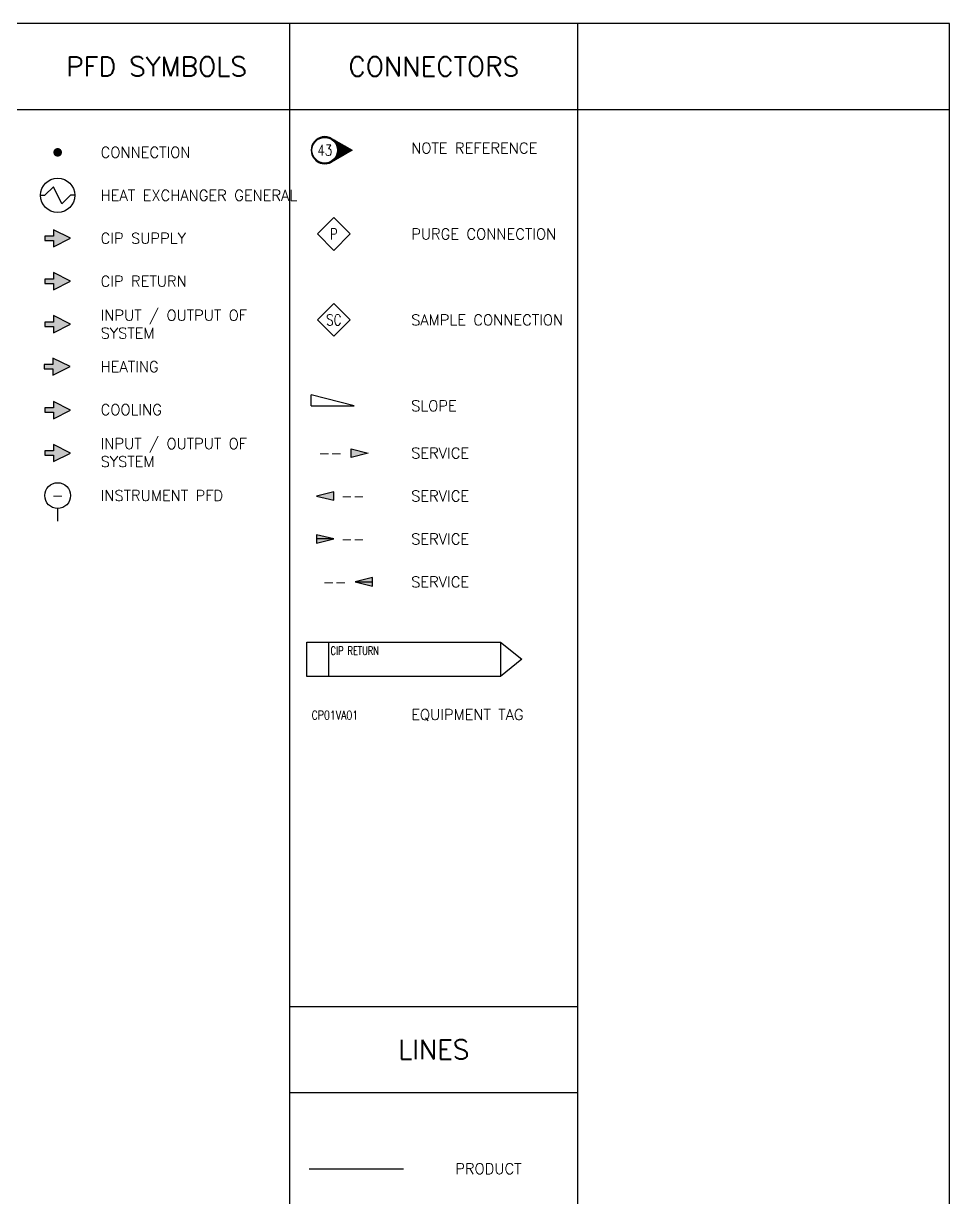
# Model space of a CAD drawing. Header units: millimetres. Extents: x -2 to 784, y -5 to 536.
# Drawn here: x 569.1 to 784.5, y 262.2 to 535.5 of the extents above; entities that cross this region are included whole.
import ezdxf
from ezdxf.enums import TextEntityAlignment as Align

# ---------------------------------------------------------------- set-up
doc = ezdxf.new("R2010")
doc.units = ezdxf.units.MM
doc.header["$MEASUREMENT"] = 0
for name, color, linetype in [('AMI_Product', 90, 'Continuous'), ('AMI_TAG', 7, 'Continuous'), ('TEXT', 7, 'Continuous'), ('TEXT5', 1, 'Continuous'), ('VALVE', 1, 'Continuous')]:
    doc.layers.add(name, color=color, linetype=linetype)
doc.layers.add('MV', color=7, linetype='Continuous', plot=False)
doc.styles.add('AMI Standard', font='romans.shx')
doc.styles.add('SIMPLEX', font='SIMPLEX', dxfattribs={"height": 0.2})

# ---------------------------------------------------------------- blocks, each defined once
blk = doc.blocks.new('*U181')
at = {"color": 0, "linetype": 'ByBlock', "lineweight": -2}
for p, q in [((-4, 0), (-3, 0)), ((-3, 0), (-1, 2)), ((1, -2), (-1, 2)), ((3, 0), (1, -2)), ((4, 0), (3, 0))]:
    blk.add_line(p, q, dxfattribs=at)
blk.add_circle((0, 0), 4, dxfattribs=at)
blk = doc.blocks.new('AMI_PFD_Valve')
at = {"layer": 'VALVE', "const_width": 1}
blk.add_lwpolyline([(-0.5, 0, 1), (0.5, 0, 1)], format="xyb", close=True, dxfattribs=at)
blk = doc.blocks.new('AMI_PFD_CIPS')
h = blk.add_hatch(color=211)
h.dxf.hatch_style = 1
h.paths.add_polyline_path([(-1, -2), (3, 0), (-1, 2), (-1, 0.5), (-3, 0.5), (-3, -0.5), (-1, -0.5)])
blk.add_lwpolyline([(-1, -2), (3, 0), (-1, 2), (-1, 0.5), (-3, 0.5), (-3, -0.5), (-1, -0.5), (-1, -2)])
blk = doc.blocks.new('AMI_PFD_CIPR')
h = blk.add_hatch(color=202)
h.dxf.hatch_style = 1
h.paths.add_polyline_path([(-1, -2), (3, 0), (-1, 2), (-1, 0.5), (-3, 0.5), (-3, -0.5), (-1, -0.5)])
blk.add_lwpolyline([(-1, -2), (3, 0), (-1, 2), (-1, 0.5), (-3, 0.5), (-3, -0.5), (-1, -0.5), (-1, -2)])
blk = doc.blocks.new('*U185')
h = blk.add_hatch(color=0)
h.dxf.hatch_style = 1
h.paths.add_polyline_path([(-1, -2), (3, 0), (-1, 2), (-1, 0.5), (-3, 0.5), (-3, -0.5), (-1, -0.5)])
blk.add_lwpolyline([(-1, -2), (3, 0), (-1, 2), (-1, 0.5), (-3, 0.5), (-3, -0.5), (-1, -0.5), (-1, -2)])
blk = doc.blocks.new('AMI_SERVICECONNECTORRIGHTLEFT')
h = blk.add_hatch(color=256)
h.dxf.hatch_style = 1
h.paths.add_polyline_path([(-4, 1), (0, 0), (-4, -1)])
blk.add_lwpolyline([(-4, 1), (0, 0), (-4, -1), (-4, 1)])
at = {"style": 'AMI Standard'}
blk.add_attdef('SERVICE', text='', height=2.5, dxfattribs=at).set_placement((-6, 0), align=Align.MIDDLE_RIGHT)
blk = doc.blocks.new('AMI_SERVICECONNECTORRIGHTRIGHT')
h = blk.add_hatch(color=256)
h.dxf.hatch_style = 1
h.paths.add_polyline_path([(0, -1), (4, 0), (0, 1)])
for p, q in [((4, 0), (0, 1)), ((0, 1), (0, -1)), ((4, 0), (0, 0)), ((0, -1), (4, 0))]:
    blk.add_line(p, q)
at = {"style": 'AMI Standard'}
blk.add_attdef('SERVICE', text='', height=2.5, dxfattribs=at).set_placement((5.64, 0), align=Align.MIDDLE_LEFT)
blk = doc.blocks.new('AMI_SERVICECONNECTORLEFTRIGHT')
h = blk.add_hatch(color=256)
h.dxf.hatch_style = 1
h.paths.add_polyline_path([(4, 1), (0, 0), (4, -1)])
for p, q in [((4, 1), (0, 0)), ((0, 0), (4, -1)), ((4, -1), (4, 1))]:
    blk.add_line(p, q)
at = {"style": 'AMI Standard'}
blk.add_attdef('SERVICE', text='', height=2.5, dxfattribs=at).set_placement((5.64, 0), align=Align.MIDDLE_LEFT)
blk = doc.blocks.new('*U148')
h = blk.add_hatch(color=256)
h.dxf.hatch_style = 1
h.paths.add_polyline_path([(0, 1), (-4, 0), (0, -1)])
for p, q in [((0, 1), (-4, 0)), ((-4, 0), (0, -1)), ((-4, 0), (0, 0)), ((0, -1), (0, 1))]:
    blk.add_line(p, q)
at = {"style": 'AMI Standard'}
blk.add_attdef('SERVICE', text='', height=2.5, dxfattribs=at).set_placement((-6, 0), align=Align.MIDDLE_RIGHT)
blk = doc.blocks.new('*U265')
for p, q in [((-50, 4), (-5, 4)), ((-50, -4), (-50, 4)), ((-5, 4), (0, 0)), ((-5, 4), (-5, -4)), ((0, 0), (-5, -4)), ((-5, -4), (-50, -4))]:
    blk.add_line(p, q)
blk.add_lwpolyline([(-50, 4), (-45, 4), (-45, -4), (-50, -4)], close=True)
at = {"style": 'AMI Standard', "width": 0.7}
for tag, p in [('PROCESS_TO_FROM', (-44.5, 1)), ('DWG_TO_FROM', (-44.5, -3)), ('COMMENTS', (-44.5, -6.5))]:
    blk.add_attdef(tag, p, '', height=2, dxfattribs=at)
blk = doc.blocks.new('*U244')
blk.add_line((0, -3), (0, -6))
blk.add_circle((0, 0), 3)
at = {"style": 'AMI Standard'}
blk.add_attdef('TYPE', text='', height=2.5, dxfattribs=at).set_placement((0, 0), align=Align.MIDDLE_CENTER)
blk = doc.blocks.new('AMI_PFD_HEATING')
h = blk.add_hatch(color=1)
h.dxf.hatch_style = 1
h.paths.add_polyline_path([(-1, -2), (3, 0), (-1, 2), (-1, 0.5), (-3, 0.5), (-3, -0.5), (-1, -0.5)])
blk.add_lwpolyline([(-1, -2), (3, 0), (-1, 2), (-1, 0.5), (-3, 0.5), (-3, -0.5), (-1, -0.5), (-1, -2)])
blk = doc.blocks.new('AMI_PFD_COOLING')
h = blk.add_hatch(color=5)
h.dxf.hatch_style = 1
h.paths.add_polyline_path([(-1, -2), (3, 0), (-1, 2), (-1, 0.5), (-3, 0.5), (-3, -0.5), (-1, -0.5)])
blk.add_lwpolyline([(-1, -2), (3, 0), (-1, 2), (-1, 0.5), (-3, 0.5), (-3, -0.5), (-1, -0.5), (-1, -2)])
blk = doc.blocks.new('AMI_PFD_SERVICE')
h = blk.add_hatch(color=4)
h.dxf.hatch_style = 1
h.paths.add_polyline_path([(-1, -2), (3, 0), (-1, 2), (-1, 0.5), (-3, 0.5), (-3, -0.5), (-1, -0.5)])
blk.add_lwpolyline([(-1, -2), (3, 0), (-1, 2), (-1, 0.5), (-3, 0.5), (-3, -0.5), (-1, -0.5), (-1, -2)])
blk = doc.blocks.new('*U187')
at = {"linetype": 'Continuous'}
for p, q in [((-8.46, 2.1), (-7.68, 2.88)), ((-7.8, 2.6), (-7.94, 2.75)), ((-7.7, 2.65), (-7.85, 2.8)), ((-7.84, 2.58), (-7.44, 2.98)), ((-7.61, 2.7), (-7.75, 2.85)), ((-7.51, 2.74), (-7.66, 2.89)), ((-7.4, 2.78), (-7.56, 2.94)), ((-7.55, 2.73), (-7.22, 3.05)), ((-7.3, 2.82), (-7.45, 2.98)), ((-7.19, 2.86), (-7.35, 3.01)), ((-7.31, 2.82), (-7.03, 3.1)), ((-7.07, 2.89), (-7.23, 3.05)), ((-6.96, 2.92), (-7.12, 3.08)), ((-7.1, 2.88), (-6.85, 3.13)), ((-6.84, 2.94), (-7, 3.11)), ((-6.92, 2.92), (-6.68, 3.16)), ((-6.71, 2.96), (-6.88, 3.13)), ((-6.58, 2.97), (-6.76, 3.15)), ((-6.75, 2.95), (-6.53, 3.17)), ((-6.44, 2.98), (-6.63, 3.16)), ((-6.58, 2.97), (-6.38, 3.17)), ((-6.3, 2.98), (-6.49, 3.17)), ((-6.43, 2.98), (-6.24, 3.17)), ((-6.15, 2.97), (-6.35, 3.17)), ((-6.29, 2.98), (-6.1, 3.16)), ((-5.99, 2.96), (-6.2, 3.17)), ((-6.15, 2.97), (-5.97, 3.15)), ((-5.82, 2.93), (-6.05, 3.16)), ((-6.02, 2.96), (-5.84, 3.13)), ((-5.89, 2.94), (-5.72, 3.11)), ((-5.64, 2.89), (-5.88, 3.14)), ((-5.77, 2.92), (-5.6, 3.08)), ((-5.43, 2.83), (-5.71, 3.11)), ((-5.65, 2.89), (-5.49, 3.05)), ((-5.53, 2.86), (-5.38, 3.02)), ((-5.2, 2.75), (-5.52, 3.06)), ((-5.42, 2.83), (-5.27, 2.98)), ((-5.32, 2.79), (-5.16, 2.94)), ((-4.93, 2.62), (-5.31, 3)), ((-5.21, 2.75), (-5.06, 2.9)), ((-5.11, 2.71), (-4.96, 2.86)), ((-4.51, 2.34), (-5.07, 2.91)), ((-5.01, 2.66), (-4.87, 2.81)), ((-4.92, 2.61), (-4.78, 2.76)), ((-1.28, -0.74), (-4.79, 2.76)), ((-4.77, 2.76), (-4.77, 2.76)), ((-4.77, 2.76), (0, 0)), ((-4.77, 2.76), (-4.77, 2.76)), ((-4.77, 2.76), (0, 0)), ((-7.89, 2.55), (-8.03, 2.69)), ((-4.85, -2.8), (-1.3, 0.75)), ((-4.83, 2.56), (-4.68, 2.71)), ((0, 0), (-4.78, -2.75)), ((-4.74, 2.51), (-4.59, 2.65)), ((-4.65, 2.45), (-4.5, 2.6)), ((-4.57, 2.39), (-4.41, 2.55)), ((-4.49, 2.32), (-4.32, 2.5)), ((-4.48, -2.58), (-1.21, 0.7)), ((-1.19, -0.69), (-4.46, 2.58)), ((-4.41, 2.26), (-4.22, 2.44)), ((-4.33, 2.19), (-4.13, 2.39)), ((-4.26, 2.12), (-4.04, 2.34)), ((-4.19, 2.05), (-3.95, 2.28)), ((-4.15, -2.38), (-1.12, 0.64)), ((-4.12, 1.97), (-3.86, 2.23)), ((-1.1, -0.63), (-4.11, 2.38)), ((-4.05, 1.89), (-3.77, 2.18)), ((-1.38, -0.79), (-4.01, 1.84)), ((-3.99, 1.81), (-3.68, 2.13)), ((-3.93, 1.73), (-3.58, 2.07)), ((-3.93, -1.73), (-1.39, 0.8)), ((-3.87, 1.65), (-3.49, 2.02)), ((-3.81, 1.56), (-3.4, 1.97)), ((-3.81, -2.19), (-1.03, 0.59)), ((-1.01, -0.58), (-3.77, 2.18)), ((-3.76, 1.47), (-3.31, 1.91)), ((-1.47, -0.84), (-3.73, 1.42)), ((-3.71, 1.37), (-3.22, 1.86)), ((-3.7, -1.36), (-1.48, 0.86)), ((-3.66, 1.28), (-3.13, 1.81)), ((-3.61, 1.18), (-3.04, 1.76)), ((-1.56, -0.9), (-3.6, 1.14)), ((-3.58, -1.1), (-1.58, 0.91)), ((-3.57, 1.08), (-2.94, 1.7)), ((-3.53, 0.97), (-2.85, 1.65)), ((-1.65, -0.95), (-3.52, 0.91)), ((-3.5, 0.86), (-2.76, 1.6)), ((-3.5, -0.88), (-1.67, 0.96)), ((-3.47, 0.75), (-2.67, 1.54)), ((-3.47, -1.99), (-0.94, 0.54)), ((-1.74, -1), (-3.46, 0.71)), ((-3.45, -0.68), (-1.76, 1.02)), ((-3.44, 0.63), (-2.58, 1.49)), ((-0.92, -0.53), (-3.43, 1.98)), ((-3.42, 0.51), (-2.49, 1.44)), ((-1.84, -1.06), (-3.42, 0.53)), ((-3.41, -0.5), (-1.85, 1.07)), ((-3.4, 0.39), (-2.4, 1.39)), ((-1.93, -1.11), (-3.4, 0.36)), ((-3.39, -0.33), (-1.94, 1.12)), ((-3.38, 0.26), (-2.3, 1.33)), ((-3.38, -0.17), (-2.03, 1.17)), ((-2.02, -1.16), (-3.38, 0.2)), ((-3.37, 0.12), (-2.21, 1.28)), ((-3.37, -0.02), (-2.12, 1.23)), ((-2.11, -1.21), (-3.37, 0.05)), ((-3.13, -1.8), (-0.84, 0.49)), ((-0.83, -0.48), (-3.09, 1.79)), ((-2.79, -1.6), (-0.75, 0.43)), ((-0.73, -0.42), (-2.75, 1.59)), ((-2.45, -1.41), (-0.66, 0.38)), ((-0.64, -0.37), (-2.4, 1.39)), ((-2.11, -1.21), (-0.57, 0.33)), ((-0.55, -0.32), (-2.06, 1.19)), ((-1.77, -1.02), (-0.48, 0.27)), ((-0.46, -0.27), (-1.72, 0.99)), ((-1.43, -0.82), (-0.39, 0.22)), ((-0.37, -0.21), (-1.38, 0.8)), ((-1.09, -0.63), (-0.29, 0.17)), ((-0.28, -0.16), (-1.03, 0.6)), ((-0.75, -0.43), (-0.2, 0.12)), ((-0.19, -0.11), (-0.69, 0.4)), ((-0.41, -0.24), (-0.11, 0.06)), ((-0.09, -0.05), (-0.35, 0.2)), ((-0.08, -0.04), (-0.02, 0.01)), ((-7.92, -2.76), (-9.11, -1.57)), ((-7.63, -2.91), (-8.2, -2.34)), ((-8.05, -2.68), (-7.91, -2.54)), ((-7.96, -2.74), (-7.82, -2.59)), ((-7.87, -2.79), (-7.73, -2.64)), ((-7.39, -3), (-7.78, -2.62)), ((-7.78, -2.84), (-7.63, -2.69)), ((-5.36, -3.02), (-4.99, -2.65)), ((-5.13, -2.93), (-4.62, -2.43)), ((-4.95, -2.85), (-5.09, -2.7)), ((-4.85, -2.8), (-5, -2.65)), ((-4.77, -2.74), (-4.9, -2.6)), ((-4.68, -2.69), (-4.81, -2.55)), ((0, 0), (-4.78, -2.75)), ((-4.58, -2.63), (-4.72, -2.5)), ((-4.49, -2.58), (-4.64, -2.44)), ((-4.4, -2.53), (-4.55, -2.38)), ((-4.31, -2.48), (-4.47, -2.31)), ((-4.22, -2.42), (-4.4, -2.25)), ((-4.13, -2.37), (-4.32, -2.18)), ((-4.04, -2.32), (-4.25, -2.11)), ((-3.94, -2.27), (-4.18, -2.03)), ((-3.85, -2.21), (-4.11, -1.96)), ((-3.76, -2.16), (-4.04, -1.88)), ((-3.67, -2.11), (-3.98, -1.8)), ((-3.58, -2.06), (-3.92, -1.72)), ((-3.49, -2), (-3.86, -1.63)), ((-3.39, -1.95), (-3.8, -1.54)), ((-3.3, -1.9), (-3.75, -1.45)), ((-3.21, -1.84), (-3.7, -1.36)), ((-3.12, -1.79), (-3.65, -1.26)), ((-3.03, -1.74), (-3.61, -1.16)), ((-2.94, -1.69), (-3.57, -1.06)), ((-2.84, -1.63), (-3.53, -0.95)), ((-2.75, -1.58), (-3.49, -0.84)), ((-2.66, -1.53), (-3.46, -0.73)), ((-2.57, -1.48), (-3.44, -0.61)), ((-2.48, -1.42), (-3.41, -0.49)), ((-2.39, -1.37), (-3.4, -0.36)), ((-2.29, -1.32), (-3.38, -0.23)), ((-2.2, -1.27), (-3.37, -0.09)), ((-7.68, -2.89), (-7.53, -2.74)), ((-7.58, -2.93), (-7.43, -2.78)), ((-7.18, -3.06), (-7.5, -2.75)), ((-7.47, -2.97), (-7.32, -2.82)), ((-7.37, -3.01), (-7.21, -2.85)), ((-6.99, -3.11), (-7.27, -2.84)), ((-7.26, -3.04), (-7.1, -2.88)), ((-7.15, -3.07), (-6.98, -2.91)), ((-6.82, -3.14), (-7.07, -2.89)), ((-7.03, -3.1), (-6.86, -2.94)), ((-6.91, -3.13), (-6.74, -2.95)), ((-6.65, -3.16), (-6.88, -2.93)), ((-6.79, -3.15), (-6.61, -2.97)), ((-6.5, -3.17), (-6.71, -2.96)), ((-6.66, -3.16), (-6.47, -2.98)), ((-6.35, -3.18), (-6.55, -2.97)), ((-6.52, -3.17), (-6.33, -2.98)), ((-6.21, -3.17), (-6.4, -2.98)), ((-6.38, -3.18), (-6.18, -2.98)), ((-6.08, -3.16), (-6.26, -2.98)), ((-6.24, -3.17), (-6.02, -2.96)), ((-5.94, -3.15), (-6.12, -2.97)), ((-6.08, -3.16), (-5.86, -2.94)), ((-5.82, -3.13), (-5.99, -2.96)), ((-5.92, -3.15), (-5.67, -2.9)), ((-5.7, -3.11), (-5.87, -2.94)), ((-5.75, -3.12), (-5.48, -2.85)), ((-5.58, -3.08), (-5.74, -2.92)), ((-5.47, -3.05), (-5.63, -2.89)), ((-5.56, -3.08), (-5.26, -2.77)), ((-5.36, -3.02), (-5.51, -2.86)), ((-5.25, -2.98), (-5.4, -2.83)), ((-5.15, -2.94), (-5.3, -2.79)), ((-5.05, -2.9), (-5.19, -2.75)), ((-4.78, -2.75), (-4.77, -2.76)), ((-4.78, -2.75), (-4.77, -2.76))]:
    blk.add_line(p, q, dxfattribs=at)
blk.add_circle((-6.35, 0), 2.98, dxfattribs=at)
blk.add_arc((-6.35, 0), 3.17, 60.2015, 299.8235, dxfattribs=at)
blk.add_arc((-6.35, 0), 3.17, 60.2015, 299.8235, dxfattribs=at)
at = {"style": 'SIMPLEX', "width": 0.8}
blk.add_attdef('XX', text='', height=2.54, dxfattribs=at).set_placement((-6.35, 0), align=Align.MIDDLE)
blk = doc.blocks.new('PURGE_CONNECTION')
at = {"linetype": 'Continuous'}
for p, q in [((-3.75, 3.81, 806.11), (-7.56, 0, 806.11)), ((0.06, 0, 806.11), (-3.75, 3.81, 806.11)), ((-7.56, 0, 806.11), (-3.75, -3.81, 806.11)), ((-3.75, -3.81, 806.11), (0.06, 0, 806.11))]:
    blk.add_line(p, q, dxfattribs=at)
at = {"linetype": 'Continuous', "style": 'SIMPLEX', "width": 0.800315}
blk.add_text('P', height=2.54, dxfattribs=at).set_placement((-3.75, 0, 806.11), align=Align.MIDDLE)
blk = doc.blocks.new('SAMPLE_CONNECTION')
at = {"linetype": 'Continuous'}
for p, q in [((-3.75, 3.81, 806.11), (-7.56, 0, 806.11)), ((0.06, 0, 806.11), (-3.75, 3.81, 806.11)), ((-7.56, 0, 806.11), (-3.75, -3.81, 806.11)), ((-3.75, -3.81, 806.11), (0.06, 0, 806.11))]:
    blk.add_line(p, q, dxfattribs=at)
at = {"linetype": 'Continuous', "style": 'SIMPLEX', "width": 0.800315}
blk.add_text('SC', height=2.539, dxfattribs=at).set_placement((-3.75, 0, 806.11), align=Align.MIDDLE)
blk = doc.blocks.new('*U191')
at = {"color": 0, "linetype": 'ByBlock', "lineweight": -2}
for p, q in [((0, 0), (-10, 2.54)), ((-10, 0), (0, 0))]:
    blk.add_line(p, q, dxfattribs=at)
blk.add_line((-10, 0), (-10, 2.54))
blk = doc.blocks.new('AMI_VALVE-TAG_V1')
at = {"style": 'AMI Standard', "flags": 1}
for tag, p in [('AMI_TAG', (0, 3.24)), ('P&ID_NO', (0, -3.24)), ('ITEM_DESCRIPTION', (0, -6.71)), ('TYPE', (0, -9.95)), ('SOURCE', (0, -13.19)), ('DESTINATION', (0, -16.19)), ('FUNCTION', (0, -19.19)), ('STATUS', (0, -22.19)), ('PR', (0, -25.19)), ('PO', (0, -28.19)), ('SUPPLIER', (0, -31.19)), ('MANUFACTURER', (0, -34)), ('SUPPLIER_PART_NO', (0, -37)), ('SIZE', (0, -40)), ('DI', (0, -43)), ('DO', (0, -46.24)), ('AI', (0, -49.48)), ('AO', (0, -52.71)), ('KW', (0, -55.86)), ('RPM', (0, -59.1)), ('NEW/EXISTING', (0, -62.33)), ('COMMENTS', (0, -66)), ('IAM_NUMBER', (0, -69))]:
    blk.add_attdef(tag, text='', height=2, dxfattribs=at).set_placement(p, align=Align.MIDDLE_CENTER)
at = {"style": 'AMI Standard', "width": 0.8}
blk.add_attdef('CLIENT_TAG', text='', height=2, dxfattribs=at).set_placement((0, 0), align=Align.MIDDLE_CENTER)

msp = doc.modelspace()

# ---------------------------------------------------------------- linework, layer by layer
for p, q in [((631, 45.5, 350.98), (631, 535.5, 701.96)), ((698, 45.5, 350.26), (698, 535.5, 701.24)), ((-2.5, 515.5), (784.5, 515.5)), ((631, 306.66, 315.29), (698, 306.66, 314.58)), ((631, 286.66, 315.29), (698, 286.66, 314.58))]:
    msp.add_line(p, q)
at = {"layer": 'AMI_Product'}
msp.add_line((635.5, 268.91, 315.29), (657.5, 268.91, 315.29), dxfattribs=at)
at = {"layer": 'MV'}
msp.add_lwpolyline([(-2.5, 535.5), (-2.5, -4.5), (391, -4.5), (391, 45.5), (784.5, 45.5), (784.5, 535.5), (-2.5, 535.5)], dxfattribs=at)

# ---------------------------------------------------------------- block references
for name, p, values in [('*U187', (645.5, 506), {'XX': '43'}), ('AMI_SERVICECONNECTORRIGHTLEFT', (649.25, 435.5, 806.11), {'SERVICE': '--'}), ('*U244', (577, 425.61), {'TYPE': '-'}), ('AMI_SERVICECONNECTORLEFTRIGHT', (637.25, 425.5, 806.11), {'SERVICE': '--'}), ('AMI_SERVICECONNECTORRIGHTRIGHT', (637.25, 415.5, 806.11), {'SERVICE': '--'}), ('*U148', (650.25, 405.5, 806.11), {'SERVICE': '--'}), ('*U265', (685, 387.5), {'PROCESS_TO_FROM': 'CIP RETURN'})]:
    msp.add_blockref(name, p).add_auto_attribs(values)
for name, p in [('AMI_PFD_Valve', (577, 505.5)), ('*U181', (577, 495.5)), ('PURGE_CONNECTION', (645, 486.5)), ('AMI_PFD_CIPS', (577, 485.5)), ('AMI_PFD_CIPR', (577, 475.5)), ('SAMPLE_CONNECTION', (645, 466.5)), ('*U185', (577, 465.5)), ('AMI_PFD_HEATING', (576.89, 455.63)), ('*U191', (646, 446.5)), ('AMI_PFD_COOLING', (577, 445.5)), ('AMI_PFD_SERVICE', (577, 435.5))]:
    msp.add_blockref(name, p)
at = {"layer": 'AMI_TAG'}
msp.add_blockref('AMI_VALVE-TAG_V1', (641.5, 374.5), dxfattribs=at).add_auto_attribs({'CLIENT_TAG': 'CP01VA01'})

# ---------------------------------------------------------------- texts
at = {"layer": 'TEXT', "char_height": 2.5, "attachment_point": 4, "style": 'AMI Standard'}
for s, width, insert in [('CONNECTION', 26.8012, (587, 505.5)), ('NOTE REFERENCE', 38, (659.25, 506.5, 806.11)), ('HEAT EXCHANGER GENERAL', 45, (587, 495.5)), ('CIP SUPPLY', 26.8012, (587, 485.5)), ('PURGE CONNECTION', 35.5828, (659.25, 486.5, 806.11)), ('CIP RETURN', 26.8012, (587, 475.5)), ('INPUT / OUTPUT OF SYSTEM', 38.5679, (587, 465.5)), ('SAMPLE CONNECTION', 38, (659.25, 466.5, 806.11)), ('HEATING', 26.8012, (587, 455.61)), ('COOLING', 26.8012, (587, 445.61)), ('SLOPE', 38, (659.25, 446.5, 806.11)), ('INPUT / OUTPUT OF SYSTEM', 38.5679, (587, 435.61)), ('SERVICE', 38, (659.25, 435.5, 806.11)), ('INSTRUMENT PFD', 38.5679, (587, 425.61)), ('SERVICE', 38, (659.25, 425.5, 806.11)), ('SERVICE', 38, (659.25, 415.5, 806.11)), ('SERVICE', 38, (659.25, 405.5, 806.11)), ('EQUIPMENT TAG', 38, (659.25, 374.5, 806.11)), ('PRODUCT', 44, (669.5, 268.91, 315.29))]:
    msp.add_mtext_dynamic_manual_height_columns(s, width=width, gutter_width=12.5, heights=[0], dxfattribs=dict(at, insert=insert))
at = {"layer": 'TEXT5', "char_height": 4.5, "attachment_point": 5, "style": 'AMI Standard'}
for s, width, insert in [('PFD SYMBOLS', 58.8495, (600, 525.5)), ('CONNECTORS', 61.4928, (664.5, 525.5, 701.96)), ('LINES', 65.6796, (664.5, 296.66, 314.93))]:
    msp.add_mtext_dynamic_manual_height_columns(s, width=width, gutter_width=12.5, heights=[0], dxfattribs=dict(at, insert=insert))

doc.saveas('drawing.dxf')
